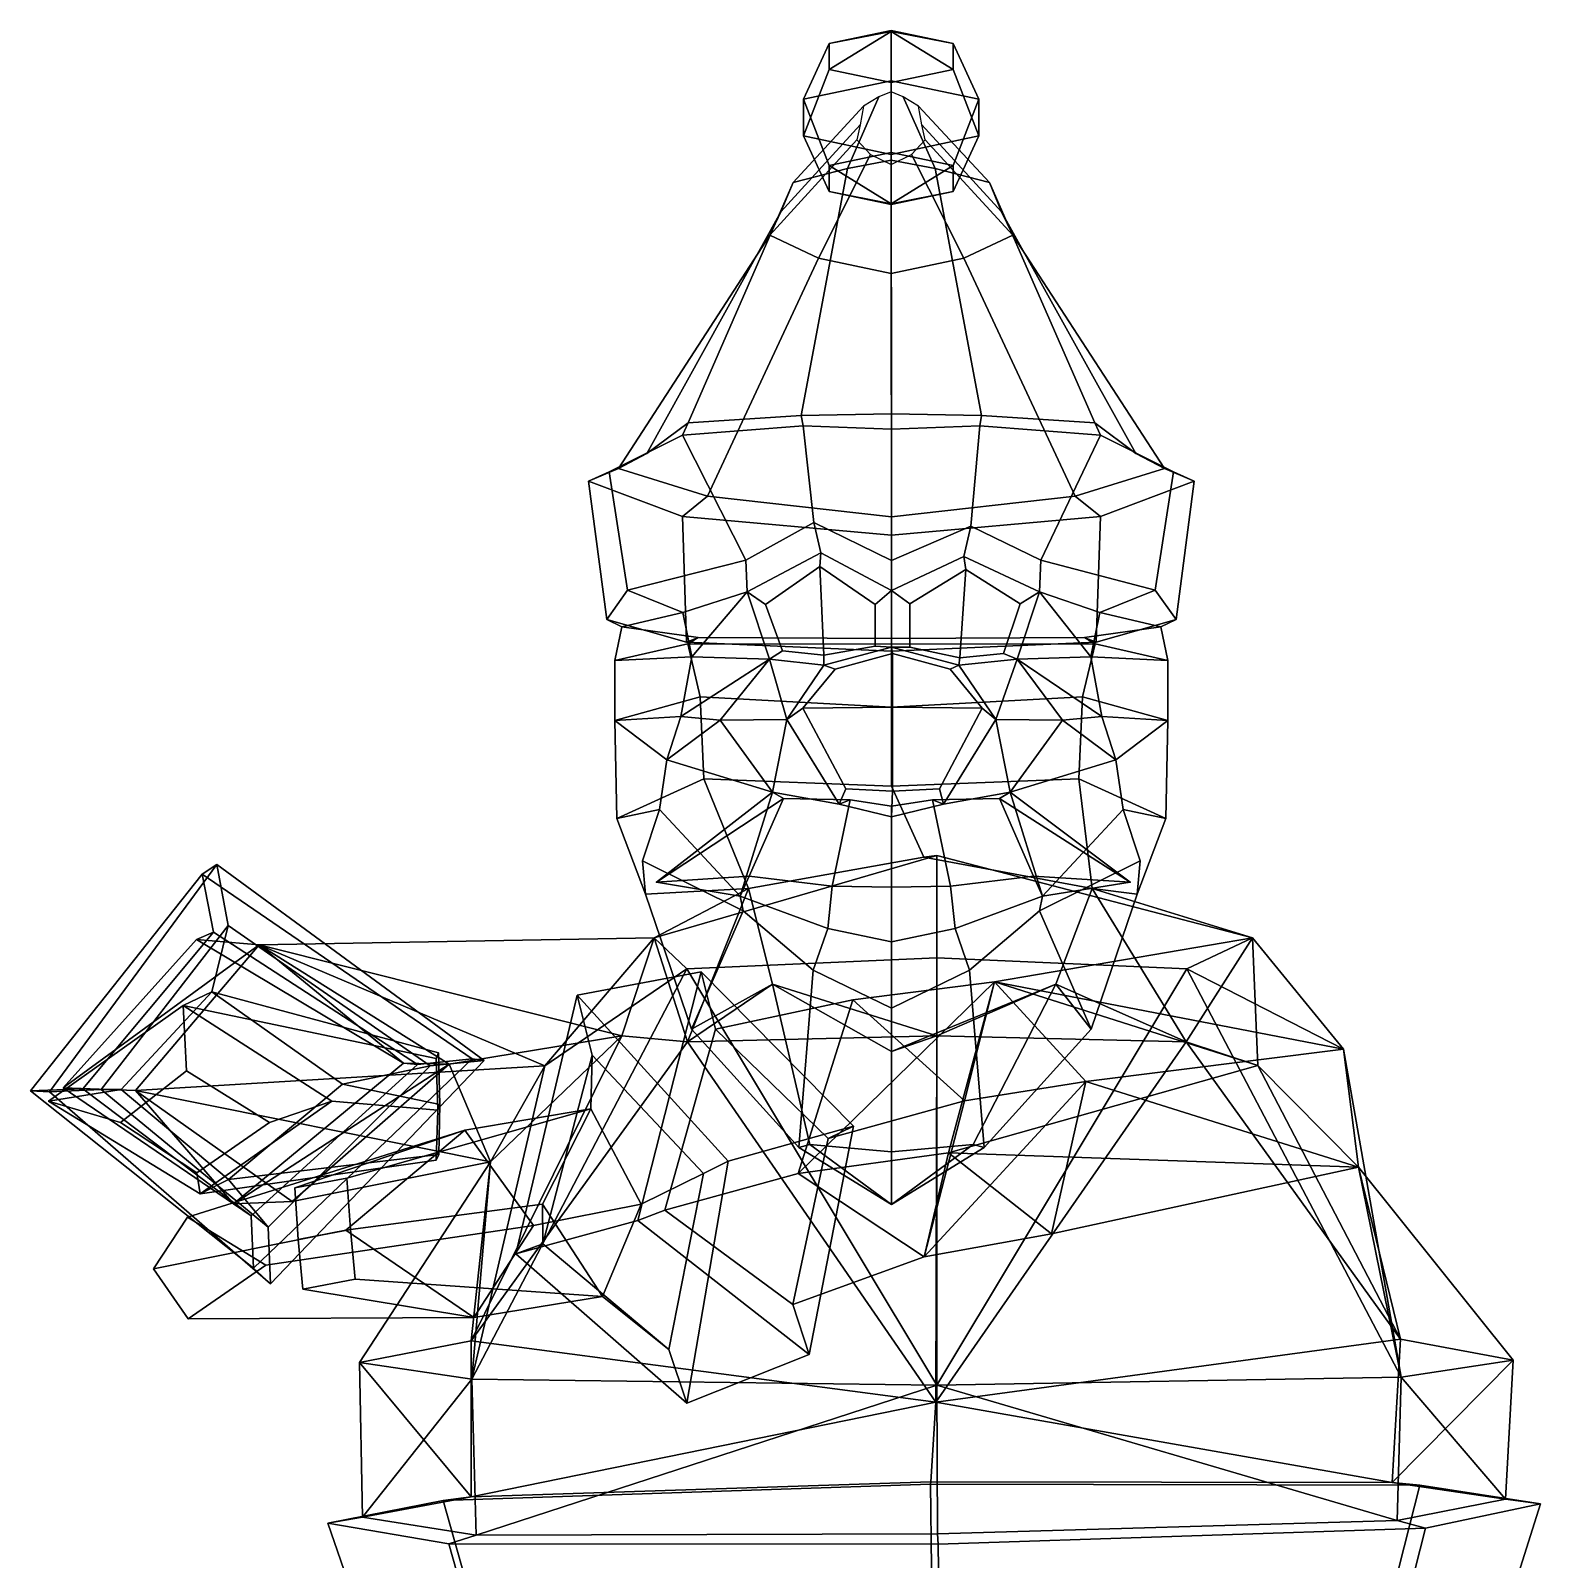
# Model space of a CAD drawing. Extents: x -201 to 131, y -157 to 351.
# Drawn here: x -200.9 to 130.7, y 15.5 to 351.3 of the extents above; entities that cross this region are included whole.
import ezdxf

# ---------------------------------------------------------------- set-up
doc = ezdxf.new("R2010")
doc.units = 0

msp = doc.modelspace()

# ---------------------------------------------------------------- linework, layer by layer
for p in [(-63.409164, 164.310974, 64.423492), (40.597404, 164.310974, 64.423492)]:
    msp.add_point(p)
for points in [[(-25.488331, 348.464966, -41.991802), (-11.879438, 351.322906, -48.887283), (-11.879436, 340.30545, -60.147354), (-31.125336, 336.263733, -50.395737)], [(-11.879445, 339.891113, -21.30551), (-11.879441, 351.151276, -32.798439), (-25.488333, 342.749084, -28.200941)], [(-25.488333, 342.749084, -28.200941), (-11.879441, 351.151276, -32.798439), (-25.488331, 348.464966, -41.991802)], [(-11.879441, 351.151276, -32.798439), (-11.879438, 351.322906, -48.887283), (-25.488331, 348.464966, -41.991802)], [(-11.879445, 339.891113, -21.30551), (1.72948, 342.749054, -28.200937), (-11.879441, 351.151276, -32.798439)], [(-11.879441, 351.151276, -32.798439), (1.729483, 348.464935, -41.991798), (-11.879438, 351.322906, -48.887283)], [(1.72948, 342.749054, -28.200937), (1.729483, 348.464935, -41.991798), (-11.879441, 351.151276, -32.798439)], [(1.729483, 348.464935, -41.991798), (7.366456, 336.263702, -50.395733), (-11.879436, 340.30545, -60.147354), (-11.879438, 351.322906, -48.887283)], [(-31.125341, 328.180206, -30.892441), (-25.488333, 342.749084, -28.200941), (-25.488331, 348.464966, -41.991802), (-31.125336, 336.263733, -50.395737)], [(7.366452, 328.180206, -30.892437), (7.366456, 336.263702, -50.395733), (1.729483, 348.464935, -41.991798), (1.72948, 342.749054, -28.200937)], [(-11.879445, 324.138489, -21.140848), (-11.879445, 339.891113, -21.30551), (-25.488333, 342.749084, -28.200941), (-31.125341, 328.180206, -30.892441)], [(-11.879445, 324.138489, -21.140848), (7.366452, 328.180206, -30.892437), (1.72948, 342.749054, -28.200937), (-11.879445, 339.891113, -21.30551)], [(-25.488329, 321.694824, -53.087181), (-31.125336, 336.263733, -50.395737), (-11.879436, 340.30545, -60.147354), (-11.879436, 324.552795, -59.982666)], [(1.729483, 321.694824, -53.087177), (-11.879436, 324.552795, -59.982666), (-11.879436, 340.30545, -60.147354), (7.366456, 336.263702, -50.395733)], [(-14.584852, 336.736542, -28.826601), (-17.925352, 334.741028, -29.666304), (-33.394466, 317.930786, 23.056122), (-21.464106, 321.035004, 28.182846)], [(-31.125341, 328.180206, -30.892441), (-31.125336, 336.263733, -50.395737), (-25.488329, 321.694824, -53.087181), (-25.488333, 315.978943, -39.296322)], [(-11.88943, 337.901123, -28.336548), (-14.584852, 336.736542, -28.826601), (-21.464106, 321.035004, 28.182846), (-11.837599, 322.846619, 31.174795)], [(-11.88943, 337.901123, -28.336548), (-11.837599, 322.846619, 31.174795), (-2.211092, 321.035004, 28.182848), (-9.194008, 336.736542, -28.826599)], [(-9.194008, 336.736542, -28.826599), (-2.211092, 321.035004, 28.182848), (9.719267, 317.930786, 23.056126), (-5.853508, 334.741028, -29.666302)], [(7.366452, 328.180206, -30.892437), (1.72948, 315.978943, -39.296318), (1.729483, 321.694824, -53.087177), (7.366456, 336.263702, -50.395733)], [(-17.925352, 334.741028, -29.666304), (-18.675369, 330.63089, -31.395788), (-36.073093, 311.537079, 12.49678), (-33.394466, 317.930786, 23.056122)], [(-5.853508, 334.741028, -29.666302), (9.719267, 317.930786, 23.056126), (12.397891, 311.537079, 12.496784), (-5.103493, 330.63089, -31.395786)], [(-18.675369, 330.63089, -31.395788), (-19.362028, 327.315491, -32.790867), (-38.525452, 306.379669, 3.979167), (-36.073093, 311.537079, 12.49678)], [(-5.103493, 330.63089, -31.395786), (12.397891, 311.537079, 12.496784), (14.850254, 306.379639, 3.97917), (-4.416831, 327.315491, -32.790863)], [(-19.362028, 327.315491, -32.790867), (-16.361084, 324.074585, -34.154564), (-27.807789, 301.338135, -4.346993), (-38.525452, 306.379669, 3.979167)], [(-11.879445, 324.138489, -21.140848), (-31.125341, 328.180206, -30.892441), (-25.488333, 315.978943, -39.296322), (-11.879442, 313.121002, -32.40089)], [(-11.879445, 324.138489, -21.140848), (-11.879442, 313.121002, -32.40089), (1.72948, 315.978943, -39.296318), (7.366452, 328.180206, -30.892437)], [(-4.416831, 327.315491, -32.790863), (14.850254, 306.379639, 3.97917), (4.132585, 301.338135, -4.346992), (-7.417779, 324.074585, -34.154564)], [(-11.809602, 267.127869, 73.826027), (-11.837599, 322.846619, 31.174795), (-21.464106, 321.035004, 28.182846), (-31.597864, 266.796631, 66.398346)], [(-16.361084, 324.074585, -34.154564), (-11.889432, 321.891235, -35.073303), (-11.837603, 297.941711, -9.956262), (-27.807789, 301.338135, -4.346993)], [(-11.879448, 313.292603, -48.489685), (-25.488329, 321.694824, -53.087181), (-11.879436, 324.552795, -59.982666)], [(-7.417779, 324.074585, -34.154564), (4.132585, 301.338135, -4.346992), (-11.837603, 297.941711, -9.956262), (-11.889432, 321.891235, -35.073303)], [(-11.879448, 313.292603, -48.489685), (-11.879436, 324.552795, -59.982666), (1.729483, 321.694824, -53.087177)], [(-11.809602, 267.127869, 73.826027), (7.978658, 266.796631, 66.398346), (-2.211092, 321.035004, 28.182848), (-11.837599, 322.846619, 31.174795)], [(-56.458172, 265.153198, 53.5331), (-31.597864, 266.796631, 66.398346), (-21.464106, 321.035004, 28.182846), (-33.394466, 317.930786, 23.056122)], [(-25.488333, 315.978943, -39.296322), (-25.488329, 321.694824, -53.087181), (-11.879448, 313.292603, -48.489685)], [(1.72948, 315.978943, -39.296318), (-11.879448, 313.292603, -48.489685), (1.729483, 321.694824, -53.087177)], [(32.83897, 265.153198, 53.5331), (9.719267, 317.930786, 23.056126), (-2.211092, 321.035004, 28.182848), (7.978658, 266.796631, 66.398346)], [(-65.498703, 258.455688, 26.085913), (-56.458172, 265.153198, 53.5331), (-33.394466, 317.930786, 23.056122), (-36.073093, 311.537079, 12.49678)], [(-11.879442, 313.121002, -32.40089), (-25.488333, 315.978943, -39.296322), (-11.879448, 313.292603, -48.489685)], [(-11.879442, 313.121002, -32.40089), (-11.879448, 313.292603, -48.489685), (1.72948, 315.978943, -39.296318)], [(41.879501, 258.455688, 26.085913), (12.397891, 311.537079, 12.496784), (9.719267, 317.930786, 23.056126), (32.83897, 265.153198, 53.5331)], [(-71.768639, 255.141235, 3.117715), (-65.498703, 258.455688, 26.085913), (-36.073093, 311.537079, 12.49678), (-38.525452, 306.379669, 3.979167)], [(48.149441, 255.141235, 3.117715), (14.850254, 306.379639, 3.97917), (12.397891, 311.537079, 12.496784), (41.879501, 258.455688, 26.085913)], [(-52.180729, 249.062134, -17.621267), (-71.768639, 255.141235, 3.117715), (-38.525452, 306.379669, 3.979167), (-27.807789, 301.338135, -4.346993)], [(28.561522, 249.062134, -17.621267), (4.132585, 301.338135, -4.346992), (14.850254, 306.379639, 3.97917), (48.149441, 255.141235, 3.117715)], [(-11.809602, 244.496796, -36.589684), (-52.180729, 249.062134, -17.621267), (-27.807789, 301.338135, -4.346993), (-11.837603, 297.941711, -9.956262)], [(-11.809602, 244.496796, -36.589684), (-11.837603, 297.941711, -9.956262), (4.132585, 301.338135, -4.346992), (28.561522, 249.062134, -17.621267)], [(-31.2092, 264.539154, 71.303673), (-31.597864, 266.796631, 66.398346), (-56.458172, 265.153198, 53.5331), (-57.700523, 262.47406, 58.144741)], [(-11.809602, 263.790985, 77.419182), (-11.809602, 267.127869, 73.826027), (-31.597864, 266.796631, 66.398346), (-31.2092, 264.539154, 71.303673)], [(-11.809602, 263.790985, 77.419182), (7.589994, 264.539154, 71.303673), (7.978658, 266.796631, 66.398346), (-11.809602, 267.127869, 73.826027)], [(7.589994, 264.539154, 71.303673), (34.081322, 262.47403, 58.144741), (32.83897, 265.153198, 53.5331), (7.978658, 266.796631, 66.398346)], [(-57.700523, 262.47406, 58.144741), (-56.458172, 265.153198, 53.5331), (-65.498703, 258.455688, 26.085913), (-73.797379, 254.399353, 27.495861)], [(-43.79311, 235.016418, 64.397255), (-57.700523, 262.47406, 58.144741), (-73.797379, 254.399353, 27.495861), (-69.750313, 228.444519, 45.837204)], [(-28.852373, 243.262207, 75.511696), (-31.2092, 264.539154, 71.303673), (-57.700523, 262.47406, 58.144741), (-43.79311, 235.016418, 64.397255)], [(-11.809602, 234.933258, 79.73571), (-11.809602, 263.790985, 77.419182), (-31.2092, 264.539154, 71.303673), (-28.852373, 243.262207, 75.511696)], [(-11.809602, 234.933258, 79.73571), (5.636894, 242.457825, 75.582069), (7.589994, 264.539154, 71.303673), (-11.809602, 263.790985, 77.419182)], [(5.636894, 242.457825, 75.582069), (21.045946, 235.016418, 64.397263), (34.081322, 262.47403, 58.144741), (7.589994, 264.539154, 71.303673)], [(21.045946, 235.016418, 64.397263), (46.131119, 228.444519, 45.837204), (50.178177, 254.399353, 27.495861), (34.081322, 262.47403, 58.144741)], [(34.081322, 262.47403, 58.144741), (50.178177, 254.399353, 27.495861), (41.879501, 258.455688, 26.085913), (32.83897, 265.153198, 53.5331)], [(-73.797379, 254.399353, 27.495861), (-65.498703, 258.455688, 26.085913), (-71.768639, 255.141235, 3.117715), (-78.323067, 252.388367, 1.694114)], [(50.178177, 254.399353, 27.495861), (54.703869, 252.388367, 1.694114), (48.149441, 255.141235, 3.117715), (41.879501, 258.455688, 26.085913)], [(-78.323067, 252.388367, 1.694114), (-71.768639, 255.141235, 3.117715), (-52.180729, 249.062134, -17.621267), (-57.709446, 244.610962, -21.055092)], [(-69.750313, 228.444519, 45.837204), (-73.797379, 254.399353, 27.495861), (-78.323067, 252.388367, 1.694114), (-74.32373, 222.005157, 8.5354)], [(-74.32373, 222.005157, 8.5354), (-78.323067, 252.388367, 1.694114), (-57.709446, 244.610962, -21.055092), (-56.814117, 216.997925, -17.278461)], [(54.703869, 252.388367, 1.694114), (34.09024, 244.610962, -21.055092), (28.561522, 249.062134, -17.621267), (48.149441, 255.141235, 3.117715)], [(50.704533, 222.005157, 8.5354), (33.194916, 216.997925, -17.278461), (34.09024, 244.610962, -21.055092), (54.703869, 252.388367, 1.694114)], [(46.131119, 228.444519, 45.837204), (50.704533, 222.005157, 8.5354), (54.703869, 252.388367, 1.694114), (50.178177, 254.399353, 27.495861)], [(-57.709446, 244.610962, -21.055092), (-52.180729, 249.062134, -17.621267), (-11.809602, 244.496796, -36.589684), (-11.809602, 240.498138, -40.809212)], [(34.09024, 244.610962, -21.055092), (-11.809602, 240.498138, -40.809212), (-11.809602, 244.496796, -36.589684), (28.561522, 249.062134, -17.621267)], [(-56.814117, 216.997925, -17.278461), (-57.709446, 244.610962, -21.055092), (-11.809602, 240.498138, -40.809212), (-11.809602, 214.989899, -36.9464)], [(-28.852373, 243.262207, 75.511696), (-43.79311, 235.016418, 64.397255), (-43.500401, 228.083069, 62.897266), (-27.283682, 236.616058, 74.860863)], [(-11.809602, 234.933258, 79.73571), (-28.852373, 243.262207, 75.511696), (-27.283682, 236.616058, 74.860863), (-11.809602, 228.324921, 77.012001)], [(33.194916, 216.997925, -17.278461), (-11.809602, 214.989899, -36.9464), (-11.809602, 240.498138, -40.809212), (34.09024, 244.610962, -21.055092)], [(-11.809602, 234.933258, 79.73571), (-11.809602, 228.324921, 77.012001), (4.068199, 235.809204, 74.874939), (5.636894, 242.457825, 75.582069)], [(5.636894, 242.457825, 75.582069), (4.068199, 235.809204, 74.874939), (20.753233, 228.083069, 62.897266), (21.045946, 235.016418, 64.397263)], [(-27.54253, 233.643494, 72.398056), (-27.283682, 236.616058, 74.860863), (-43.500401, 228.083069, 62.897266), (-39.479664, 225.27478, 62.582481)], [(-27.54253, 233.643494, 72.398056), (-15.394657, 225.271606, 74.024086), (-11.809602, 228.324921, 77.012001), (-27.283682, 236.616058, 74.860863)], [(4.575071, 232.948364, 72.197006), (4.068199, 235.809204, 74.874939), (-11.809602, 228.324921, 77.012001), (-7.77141, 225.390869, 74.204399)], [(4.575071, 232.948364, 72.197006), (16.494417, 225.394287, 60.078987), (20.753233, 228.083069, 62.897266), (4.068199, 235.809204, 74.874939)], [(-57.584778, 223.5065, 46.257702), (-43.500401, 228.083069, 62.897266), (-43.79311, 235.016418, 64.397255), (-69.750313, 228.444519, 45.837204)], [(-26.643173, 214.150391, 70.568527), (-27.54253, 233.643494, 72.398056), (-39.479664, 225.27478, 62.582481), (-35.732662, 215.084961, 65.476303)], [(-15.394657, 225.271606, 74.024086), (-27.54253, 233.643494, 72.398056), (-26.643173, 214.150391, 70.568527), (-15.394657, 216.154358, 74.868286)], [(-7.77141, 225.390869, 74.204399), (-7.77141, 215.886261, 75.246643), (3.258058, 213.538025, 69.938316), (4.575071, 232.948364, 72.197006)], [(3.258058, 213.538025, 69.938316), (12.820382, 214.534058, 63.651596), (16.494417, 225.394287, 60.078987), (4.575071, 232.948364, 72.197006)], [(33.965572, 223.5065, 46.257702), (46.131119, 228.444519, 45.837204), (21.045946, 235.016418, 64.397263), (20.753233, 228.083069, 62.897266)], [(-69.750313, 228.444519, 45.837204), (-74.32373, 222.005157, 8.5354), (-71.018188, 220.342041, 9.341444), (-57.584778, 223.5065, 46.257702)], [(46.131119, 228.444519, 45.837204), (33.965572, 223.5065, 46.257702), (47.398994, 220.342041, 9.341444), (50.704533, 222.005157, 8.5354)], [(-55.612026, 213.804871, 46.584358), (-43.500401, 228.083069, 62.897266), (-57.584778, 223.5065, 46.257702)], [(-38.570133, 213.244263, 66.477646), (-43.500401, 228.083069, 62.897266), (-55.612026, 213.804871, 46.584358)], [(-35.732662, 215.084961, 65.476303), (-39.479664, 225.27478, 62.582481), (-43.500401, 228.083069, 62.897266), (-38.570133, 213.244263, 66.477646)], [(-15.394657, 216.154358, 74.868286), (-11.809602, 215.906921, 78.072685), (-11.809602, 228.324921, 77.012001), (-15.394657, 225.271606, 74.024086)], [(-7.77141, 215.886261, 75.246643), (-7.77141, 225.390869, 74.204399), (-11.809602, 228.324921, 77.012001), (-11.809602, 215.906921, 78.072685)], [(12.820382, 214.534058, 63.651596), (15.822967, 213.244263, 66.477646), (20.753233, 228.083069, 62.897266), (16.494417, 225.394287, 60.078987)], [(15.822967, 213.244263, 66.477646), (31.992819, 213.804871, 46.584358), (20.753233, 228.083069, 62.897266)], [(31.992819, 213.804871, 46.584358), (33.965572, 223.5065, 46.257702), (20.753233, 228.083069, 62.897266)], [(-74.32373, 222.005157, 8.5354), (-56.814117, 216.997925, -17.278461), (-54.227989, 218.046753, -16.971565), (-71.018188, 220.342041, 9.341444)], [(-57.584778, 223.5065, 46.257702), (-71.018188, 220.342041, 9.341444), (-72.522598, 212.988708, 10.390517), (-55.612026, 213.804871, 46.584358)], [(50.704533, 222.005157, 8.5354), (47.398994, 220.342041, 9.341444), (30.608789, 218.046753, -16.971565), (33.194916, 216.997925, -17.278461)], [(33.965572, 223.5065, 46.257702), (31.992819, 213.804871, 46.584358), (48.903397, 212.988708, 10.390517), (47.398994, 220.342041, 9.341444)], [(-72.522598, 212.988708, 10.390517), (-71.018188, 220.342041, 9.341444), (-54.227989, 218.046753, -16.971565), (-56.540352, 216.668091, -19.399124)], [(48.903397, 212.988708, 10.390517), (32.921143, 216.668091, -19.399124), (30.608789, 218.046753, -16.971565), (47.398994, 220.342041, 9.341444)], [(-72.54438, 199.7948, 12.569449), (-72.522598, 212.988708, 10.390517), (-56.540352, 216.668091, -19.399124), (-53.795574, 204.971039, -20.882853)], [(-56.814117, 216.997925, -17.278461), (-11.809602, 214.989899, -36.9464), (-11.809601, 217.820221, -34.130966), (-54.227989, 218.046753, -16.971565)], [(-56.540352, 216.668091, -19.399124), (-54.227989, 218.046753, -16.971565), (-11.809601, 217.820221, -34.130966), (-11.809601, 216.593933, -34.476761)], [(-53.795574, 204.971039, -20.882853), (-56.540352, 216.668091, -19.399124), (-11.809601, 216.593933, -34.476761), (-11.809596, 202.717712, -33.017441)], [(-26.643173, 214.150391, 70.568527), (-35.732662, 215.084961, 65.476303), (-38.570133, 213.244263, 66.477646), (-26.610281, 211.963348, 72.764359)], [(-26.643173, 214.150391, 70.568527), (-26.610281, 211.963348, 72.764359), (-11.809602, 215.906921, 78.072685), (-15.394657, 216.154358, 74.868286)], [(-11.55122, 214.520569, 92.464508), (-11.809602, 215.906921, 78.072685), (-26.610281, 211.963348, 72.764359), (-24.174093, 211.086304, 88.94799)], [(33.194916, 216.997925, -17.278461), (30.608789, 218.046753, -16.971565), (-11.809601, 217.820221, -34.130966), (-11.809602, 214.989899, -36.9464)], [(-11.55122, 214.520569, 92.464508), (1.071652, 211.086304, 88.94799), (2.991076, 211.963348, 72.764359), (-11.809602, 215.906921, 78.072685)], [(3.258058, 213.538025, 69.938316), (-7.77141, 215.886261, 75.246643), (-11.809602, 215.906921, 78.072685), (2.991076, 211.963348, 72.764359)], [(32.921143, 216.668091, -19.399124), (-11.809601, 216.593933, -34.476761), (-11.809601, 217.820221, -34.130966), (30.608789, 218.046753, -16.971565)], [(30.176371, 204.971039, -20.882853), (-11.809596, 202.717712, -33.017441), (-11.809601, 216.593933, -34.476761), (32.921143, 216.668091, -19.399124)], [(48.925182, 199.7948, 12.569449), (30.176371, 204.971039, -20.882853), (32.921143, 216.668091, -19.399124), (48.903397, 212.988708, 10.390517)], [(-55.612026, 213.804871, 46.584358), (-72.522598, 212.988708, 10.390517), (-72.54438, 199.7948, 12.569449), (-58.053795, 200.705688, 46.433182)], [(-58.053795, 200.705688, 46.433182), (-38.570133, 213.244263, 66.477646), (-55.612026, 213.804871, 46.584358)], [(-49.399818, 199.888977, 69.654198), (-38.570133, 213.244263, 66.477646), (-58.053795, 200.705688, 46.433182)], [(-49.399818, 199.888977, 69.654198), (-34.768059, 200.042297, 72.688629), (-38.570133, 213.244263, 66.477646)], [(-34.768059, 200.042297, 72.688629), (-26.610281, 211.963348, 72.764359), (-38.570133, 213.244263, 66.477646)], [(-31.250422, 202.521973, 90.145325), (-24.174093, 211.086304, 88.94799), (-26.610281, 211.963348, 72.764359), (-34.768059, 200.042297, 72.688629)], [(-11.55122, 202.703674, 96.594536), (-11.55122, 214.520569, 92.464508), (-24.174093, 211.086304, 88.94799), (-31.250422, 202.521973, 90.145325)], [(-11.55122, 202.703674, 96.594536), (8.147981, 202.521973, 90.145325), (1.071652, 211.086304, 88.94799), (-11.55122, 214.520569, 92.464508)], [(8.147981, 202.521973, 90.145325), (11.148854, 200.042297, 72.688629), (2.991076, 211.963348, 72.764359), (1.071652, 211.086304, 88.94799)], [(3.258058, 213.538025, 69.938316), (2.991076, 211.963348, 72.764359), (15.822967, 213.244263, 66.477646), (12.820382, 214.534058, 63.651596)], [(11.148854, 200.042297, 72.688629), (15.822967, 213.244263, 66.477646), (2.991076, 211.963348, 72.764359)], [(25.780615, 199.888977, 69.654198), (15.822967, 213.244263, 66.477646), (11.148854, 200.042297, 72.688629)], [(34.434593, 200.705688, 46.433182), (31.992819, 213.804871, 46.584358), (15.822967, 213.244263, 66.477646)], [(25.780615, 199.888977, 69.654198), (34.434593, 200.705688, 46.433182), (15.822967, 213.244263, 66.477646)], [(31.992819, 213.804871, 46.584358), (34.434593, 200.705688, 46.433182), (48.925182, 199.7948, 12.569449), (48.903397, 212.988708, 10.390517)], [(-72.108025, 178.24054, 13.932137), (-72.54438, 199.7948, 12.569449), (-53.795574, 204.971039, -20.882853), (-53.002857, 186.983368, -17.972006)], [(-53.002857, 186.983368, -17.972006), (-53.795574, 204.971039, -20.882853), (-11.809596, 202.717712, -33.017441), (-11.809596, 185.357666, -28.586281)], [(29.383654, 186.983368, -17.972008), (-11.809596, 185.357666, -28.586281), (-11.809596, 202.717712, -33.017441), (30.176371, 204.971039, -20.882853)], [(48.488831, 178.24054, 13.932136), (29.383654, 186.983368, -17.972008), (30.176371, 204.971039, -20.882853), (48.925182, 199.7948, 12.569449)], [(-21.826094, 184.773987, 85.309631), (-31.250422, 202.521973, 90.145325), (-34.768059, 200.042297, 72.688629), (-23.276062, 181.455261, 72.439903)], [(-11.55122, 184.252502, 90.539658), (-11.55122, 202.703674, 96.594536), (-31.250422, 202.521973, 90.145325), (-21.826094, 184.773987, 85.309631)], [(-11.55122, 184.252502, 90.539658), (-1.276345, 184.773987, 85.309631), (8.147981, 202.521973, 90.145325), (-11.55122, 202.703674, 96.594536)], [(-1.276345, 184.773987, 85.309631), (-0.343142, 181.455261, 72.439903), (11.148854, 200.042297, 72.688629), (8.147981, 202.521973, 90.145325)], [(-58.053795, 200.705688, 46.433182), (-72.54438, 199.7948, 12.569449), (-61.119869, 191.182312, 45.876404)], [(-62.725613, 180.252441, 46.055107), (-61.119869, 191.182312, 45.876404), (-72.54438, 199.7948, 12.569449), (-72.108025, 178.24054, 13.932137)], [(-61.119869, 191.182312, 45.876404), (-49.399818, 199.888977, 69.654198), (-58.053795, 200.705688, 46.433182)], [(-37.903198, 184.075623, 66.536766), (-49.399818, 199.888977, 69.654198), (-61.119869, 191.182312, 45.876404)], [(-37.903198, 184.075623, 66.536766), (-34.768059, 200.042297, 72.688629), (-49.399818, 199.888977, 69.654198)], [(-23.276062, 181.455261, 72.439903), (-34.768059, 200.042297, 72.688629), (-37.903198, 184.075623, 66.536766)], [(-0.343142, 181.455261, 72.439903), (14.283994, 184.075623, 66.536766), (11.148854, 200.042297, 72.688629)], [(14.283994, 184.075623, 66.536766), (25.780615, 199.888977, 69.654198), (11.148854, 200.042297, 72.688629)], [(14.283994, 184.075623, 66.536766), (37.500668, 191.182312, 45.876404), (25.780615, 199.888977, 69.654198)], [(37.500668, 191.182312, 45.876404), (34.434593, 200.705688, 46.433182), (25.780615, 199.888977, 69.654198)], [(34.434593, 200.705688, 46.433182), (37.500668, 191.182312, 45.876404), (48.925182, 199.7948, 12.569449)], [(39.106411, 180.252441, 46.055107), (48.488831, 178.24054, 13.932136), (48.925182, 199.7948, 12.569449), (37.500668, 191.182312, 45.876404)], [(-62.725613, 180.252441, 46.055107), (-45.011208, 161.249664, 72.846115), (-37.903198, 184.075623, 66.536766), (-61.119869, 191.182312, 45.876404)], [(39.106411, 180.252441, 46.055107), (37.500668, 191.182312, 45.876404), (14.283994, 184.075623, 66.536766), (21.392002, 161.249664, 72.846115)], [(-65.779488, 161.628876, 18.041248), (-72.108025, 178.24054, 13.932137), (-53.002857, 186.983368, -17.972006), (-43.217606, 162.903748, 19.655516)], [(-43.217606, 162.903748, 19.655516), (-53.002857, 186.983368, -17.972006), (-11.809596, 185.357666, -28.586281), (-4.709378, 169.797241, -0.698811)], [(-11.55122, 184.252502, 90.539658), (-21.826094, 184.773987, 85.309631), (-23.276062, 181.455261, 72.439903), (-11.809602, 178.667908, 78.35939)], [(-11.55122, 184.252502, 90.539658), (-11.809602, 178.667908, 78.35939), (-0.343142, 181.455261, 72.439903), (-1.276345, 184.773987, 85.309631)], [(32.266457, 162.903748, 19.655514), (-4.709378, 169.797241, -0.698811), (-11.809596, 185.357666, -28.586281), (29.383654, 186.983368, -17.972008)], [(42.160282, 161.628876, 18.041248), (32.266457, 162.903748, 19.655514), (29.383654, 186.983368, -17.972008), (48.488831, 178.24054, 13.932136)], [(-35.537006, 182.654968, 80.536987), (-37.903198, 184.075623, 66.536766), (-63.409164, 164.310974, 64.423492)], [(-63.409164, 164.310974, 64.423492), (-37.903198, 184.075623, 66.536766), (-45.011208, 161.249664, 72.846115)], [(-43.01421, 165.606262, 82.931), (-35.537006, 182.654968, 80.536987), (-63.409164, 164.310974, 64.423492)], [(-20.839636, 182.3927, 80.654099), (-35.537006, 182.654968, 80.536987), (-43.01421, 165.606262, 82.931), (-24.800589, 163.414948, 91.598564)], [(-35.537006, 182.654968, 80.536987), (-20.839636, 182.3927, 80.654099), (-23.276062, 181.455261, 72.439903), (-37.903198, 184.075623, 66.536766)], [(-24.800589, 163.414948, 91.598564), (-11.809602, 163.211487, 92.282272), (-11.809602, 180.978699, 83.402664), (-20.839636, 182.3927, 80.654099)], [(-11.809602, 180.978699, 83.402664), (-11.809602, 178.667908, 78.35939), (-23.276062, 181.455261, 72.439903), (-20.839636, 182.3927, 80.654099)], [(1.181384, 163.414948, 91.598564), (-2.779567, 182.3927, 80.654099), (-11.809602, 180.978699, 83.402664), (-11.809602, 163.211487, 92.282272)], [(-11.809602, 180.978699, 83.402664), (-2.779567, 182.3927, 80.654099), (-0.343142, 181.455261, 72.439903), (-11.809602, 178.667908, 78.35939)], [(11.917804, 182.654968, 80.536987), (14.283994, 184.075623, 66.536766), (-0.343142, 181.455261, 72.439903), (-2.779567, 182.3927, 80.654099)], [(-2.779567, 182.3927, 80.654099), (1.181384, 163.414948, 91.598564), (19.395006, 165.606262, 82.931), (11.917804, 182.654968, 80.536987)], [(11.917804, 182.654968, 80.536987), (40.597404, 164.310974, 64.423492), (14.283994, 184.075623, 66.536766)], [(19.395006, 165.606262, 82.931), (40.597404, 164.310974, 64.423492), (11.917804, 182.654968, 80.536987)], [(40.597404, 164.310974, 64.423492), (21.392002, 161.249664, 72.846115), (14.283994, 184.075623, 66.536766)], [(-65.779488, 161.628876, 18.041248), (-66.448837, 168.994354, 49.225388), (-62.725613, 180.252441, 46.055107), (-72.108025, 178.24054, 13.932137)], [(-62.725613, 180.252441, 46.055107), (-66.448837, 168.994354, 49.225388), (-44.328037, 158.027924, 63.83493), (-45.011208, 161.249664, 72.846115)], [(39.106411, 180.252441, 46.055107), (21.392002, 161.249664, 72.846115), (20.708832, 158.027924, 63.83493), (42.829639, 168.994354, 49.225388)], [(42.160282, 161.628876, 18.041248), (48.488831, 178.24054, 13.932136), (39.106411, 180.252441, 46.055107), (42.829639, 168.994354, 49.225388)], [(-196.688202, 118.209839, 191.845795), (-159.947739, 168.153809, 187.363922), (-163.200546, 166.06839, 155.199753), (-200.853867, 118.429047, 158.988297)], [(-196.688202, 118.209839, 191.845795), (-185.371521, 118.737305, 190.661209), (-157.42981, 154.78009, 187.05545), (-159.947739, 168.153809, 187.363922)], [(-103.86631, 125.462799, 148.844452), (-163.200546, 166.06839, 155.199753), (-159.947739, 168.153809, 187.363922), (-101.259804, 125.130493, 181.865005)], [(-101.259804, 125.130493, 181.865005), (-159.947739, 168.153809, 187.363922), (-157.42981, 154.78009, 187.05545), (-113.077293, 123.980225, 183.100021)], [(-44.328037, 158.027924, 63.83493), (-66.448837, 168.994354, 49.225388), (-65.779488, 161.628876, 18.041248), (-55.70142, 131.981415, 34.035675)], [(-1.853932, 170.163757, 4.190407), (-1.857344, 147.683838, -46.917042), (-56.752666, 145.222656, -37.569721), (-63.92345, 152.080994, -1.182365)], [(-1.853932, 170.163757, 4.190407), (-63.92345, 152.080994, -1.182365), (-43.217606, 162.903748, 19.655516), (-4.709378, 169.797241, -0.698811)], [(-4.709378, 169.797241, -0.698811), (32.266457, 162.903748, 19.655514), (67.511131, 152.056122, -3.48307), (-1.853932, 170.163757, 4.190407)], [(-1.853932, 170.163757, 4.190407), (67.511131, 152.056122, -3.48307), (53.064346, 145.222656, -37.569721), (-1.857344, 147.683838, -46.917042)], [(20.708832, 158.027924, 63.83493), (32.082214, 131.981415, 34.035675), (42.160282, 161.628876, 18.041248), (42.829639, 168.994354, 49.225388)], [(-200.853867, 118.429047, 158.988297), (-163.200546, 166.06839, 155.199753), (-160.716919, 153.309753, 154.896912), (-189.363846, 118.923859, 157.785461)], [(-103.86631, 125.462799, 148.844452), (-115.888428, 124.252441, 150.100739), (-160.716919, 153.309753, 154.896912), (-163.200546, 166.06839, 155.199753)], [(-45.011208, 161.249664, 72.846115), (-43.01421, 165.606262, 82.931), (-63.409164, 164.310974, 64.423492)], [(-24.800589, 163.414948, 91.598564), (-43.01421, 165.606262, 82.931), (-45.011208, 161.249664, 72.846115), (-25.802216, 154.115906, 81.69294)], [(1.181384, 163.414948, 91.598564), (2.183011, 154.115906, 81.69294), (21.392002, 161.249664, 72.846115), (19.395006, 165.606262, 82.931)], [(21.392002, 161.249664, 72.846115), (40.597404, 164.310974, 64.423492), (19.395006, 165.606262, 82.931)], [(-55.70142, 131.981415, 34.035675), (-65.779488, 161.628876, 18.041248), (-43.217606, 162.903748, 19.655516), (-37.910141, 141.918457, 43.257301)], [(-63.92345, 152.080994, -1.182365), (-56.614574, 129.198547, 58.128681), (-43.217606, 162.903748, 19.655516)], [(-56.614574, 129.198547, 58.128681), (-37.910141, 141.918457, 43.257301), (-43.217606, 162.903748, 19.655516)], [(-28.98451, 144.964417, 83.740791), (-25.802216, 154.115906, 81.69294), (-45.011208, 161.249664, 72.846115), (-44.328037, 158.027924, 63.83493)], [(-11.809602, 163.211487, 92.282272), (-24.800589, 163.414948, 91.598564), (-25.802216, 154.115906, 81.69294), (-11.809602, 151.149109, 87.164307)], [(-11.809602, 163.211487, 92.282272), (-11.809602, 151.149109, 87.164307), (2.183011, 154.115906, 81.69294), (1.181384, 163.414948, 91.598564)], [(5.365304, 144.964417, 83.740791), (20.708832, 158.027924, 63.83493), (21.392002, 161.249664, 72.846115), (2.183011, 154.115906, 81.69294)], [(32.082214, 131.981415, 34.035675), (24.277317, 141.918457, 43.257301), (32.266457, 162.903748, 19.655514), (42.160282, 161.628876, 18.041248)], [(52.935226, 129.198547, 58.128677), (32.266457, 162.903748, 19.655514), (24.277317, 141.918457, 43.257301)], [(67.511131, 152.056122, -3.48307), (32.266457, 162.903748, 19.655514), (52.935226, 129.198547, 58.128677)], [(-32.169636, 105.979889, 65.78759), (-28.98451, 144.964417, 83.740791), (-44.328037, 158.027924, 63.83493), (-55.70142, 131.981415, 34.035675)], [(8.550431, 105.979889, 65.78759), (32.082214, 131.981415, 34.035675), (20.708832, 158.027924, 63.83493), (5.365304, 144.964417, 83.740791)], [(-180.987946, 118.719543, 181.379776), (-161.039719, 140.22876, 181.48468), (-157.42981, 154.78009, 187.05545), (-185.371521, 118.737305, 190.661209)], [(-132.316788, 119.890442, 181.00267), (-113.077293, 123.980225, 183.100021), (-157.42981, 154.78009, 187.05545), (-161.039719, 140.22876, 181.48468)], [(-189.363846, 118.923859, 157.785461), (-160.716919, 153.309753, 154.896912), (-164.389694, 151.66687, 118.965614), (-193.717789, 119.127258, 121.931709)], [(-193.717789, 119.127258, 121.931709), (-164.389694, 151.66687, 118.965614), (-150.681229, 150.518188, 67.906593)], [(-164.389694, 151.66687, 118.965614), (-160.716919, 153.309753, 154.896912), (-115.888428, 124.252441, 150.100739), (-118.954193, 124.549286, 114.112244)], [(-118.954193, 124.549286, 114.112244), (-150.681229, 150.518188, 67.906593), (-164.389694, 151.66687, 118.965614)], [(-71.00296, 130.541931, 43.837666), (-63.92345, 152.080994, -1.182365), (-150.681229, 150.518188, 67.906593)], [(-87.935013, 123.940002, -28.862188), (-150.681229, 150.518188, 67.906593), (-63.92345, 152.080994, -1.182365)], [(-87.935013, 123.940002, -28.862188), (-63.92345, 152.080994, -1.182365), (-56.752666, 145.222656, -37.569721)], [(-71.00296, 130.541931, 43.837666), (-56.614574, 129.198547, 58.128681), (-63.92345, 152.080994, -1.182365)], [(-11.809602, 136.618927, 90.107002), (-11.809602, 151.149109, 87.164307), (-25.802216, 154.115906, 81.69294), (-28.98451, 144.964417, 83.740791)], [(-11.809602, 136.618927, 90.107002), (5.365304, 144.964417, 83.740791), (2.183011, 154.115906, 81.69294), (-11.809602, 151.149109, 87.164307)], [(68.69574, 124.008453, 21.947975), (10.85288, 142.427856, 64.068962), (67.511131, 152.056122, -3.48307)], [(87.478043, 127.641449, -16.084961), (67.511131, 152.056122, -3.48307), (10.85288, 142.427856, 64.068962)], [(68.69574, 124.008453, 21.947975), (67.511131, 152.056122, -3.48307), (52.935226, 129.198547, 58.128677)], [(87.478043, 127.641449, -16.084961), (53.064346, 145.222656, -37.569721), (67.511131, 152.056122, -3.48307)], [(-193.717789, 119.127258, 121.931709), (-150.681229, 150.518188, 67.906593), (-177.798691, 118.496216, 59.536312)], [(-87.935013, 123.940002, -28.862188), (-177.798691, 118.496216, 59.536312), (-150.681229, 150.518188, 67.906593)], [(-71.00296, 130.541931, 43.837666), (-150.681229, 150.518188, 67.906593), (-108.892593, 124.295013, 83.677261)], [(-118.954193, 124.549286, 114.112244), (-108.892593, 124.295013, 83.677261), (-150.681229, 150.518188, 67.906593)], [(-103.946594, 55.157654, -68.847992), (-56.752666, 145.222656, -37.569721), (-1.860131, 53.833542, -103.086578)], [(-103.946594, 55.157654, -68.847992), (-87.935013, 123.940002, -28.862188), (-56.752666, 145.222656, -37.569721)], [(-67.528893, 90.01152, 81.665085), (-94.259644, 82.634369, 99.784309), (-80.81897, 139.468323, 143.542328), (-53.591759, 144.618225, 126.76075)], [(-47.651203, 103.017548, 181.431503), (-20.158941, 110.727722, 164.646271), (-53.591759, 144.618225, 126.76075), (-80.81897, 139.468323, 143.542328)], [(-67.528893, 90.01152, 81.665085), (-53.591759, 144.618225, 126.76075), (-50.470879, 132.006256, 126.269356), (-61.543766, 92.263351, 91.993774)], [(-1.860131, 53.833542, -103.086578), (-56.752666, 145.222656, -37.569721), (-1.857344, 147.683838, -46.917042)], [(-20.158941, 110.727722, 164.646271), (-25.657442, 107.957458, 154.858307), (-50.470879, 132.006256, 126.269356), (-53.591759, 144.618225, 126.76075)], [(-11.809602, 93.462723, 69.029526), (-11.809602, 136.618927, 90.107002), (-28.98451, 144.964417, 83.740791), (-32.169636, 105.979889, 65.78759)], [(-11.809602, 93.462723, 69.029526), (8.550431, 105.979889, 65.78759), (5.365304, 144.964417, 83.740791), (-11.809602, 136.618927, 90.107002)], [(-1.860131, 53.833542, -103.086578), (-1.857344, 147.683838, -46.917042), (53.064346, 145.222656, -37.569721)], [(100.166664, 55.560501, -68.636246), (-1.860131, 53.833542, -103.086578), (53.064346, 145.222656, -37.569721)], [(100.166664, 55.560501, -68.636246), (53.064346, 145.222656, -37.569721), (87.478043, 127.641449, -16.084961)], [(-1.823221, 130.509552, 65.700401), (-37.910141, 141.918457, 43.257301), (-56.614574, 129.198547, 58.128681)], [(-32.169636, 105.979889, 65.78759), (-55.70142, 131.981415, 34.035675), (-37.910141, 141.918457, 43.257301), (-29.75069, 106.67218, 49.880905)], [(-29.75069, 106.67218, 49.880905), (-37.910141, 141.918457, 43.257301), (-11.809602, 127.074707, 23.937756), (-11.809602, 105.038025, 45.584831)], [(-11.809602, 127.074707, 23.937756), (-37.910141, 141.918457, 43.257301), (-1.823221, 130.509552, 65.700401)], [(-32.266144, 100.310303, 72.430428), (10.85288, 142.427856, 64.068962), (0.748417, 104.87439, 36.415005)], [(-32.266144, 100.310303, 72.430428), (-20.261806, 138.412781, 107.464699), (10.85288, 142.427856, 64.068962)], [(4.249341, 116.279541, 136.39711), (10.85288, 142.427856, 64.068962), (-20.261806, 138.412781, 107.464699)], [(6.131486, 106.67218, 49.880905), (-11.809602, 105.038025, 45.584831), (-11.809602, 127.074707, 23.937756), (24.277317, 141.918457, 43.257301)], [(-11.809602, 127.074707, 23.937756), (-1.823221, 130.509552, 65.700401), (24.277317, 141.918457, 43.257301)], [(-1.823221, 130.509552, 65.700401), (52.935226, 129.198547, 58.128677), (24.277317, 141.918457, 43.257301)], [(68.69574, 124.008453, 21.947975), (0.748417, 104.87439, 36.415005), (10.85288, 142.427856, 64.068962)], [(4.249341, 116.279541, 136.39711), (30.912558, 120.508789, 90.873802), (10.85288, 142.427856, 64.068962)], [(8.550431, 105.979889, 65.78759), (6.131486, 106.67218, 49.880905), (24.277317, 141.918457, 43.257301), (32.082214, 131.981415, 34.035675)], [(87.478043, 127.641449, -16.084961), (10.85288, 142.427856, 64.068962), (30.912558, 120.508789, 90.873802)], [(-196.932114, 116.19812, 215.259277), (-167.376404, 137.236328, 217.080811), (-161.039719, 140.22876, 181.48468), (-180.987946, 118.719543, 181.379776)], [(-111.815933, 125.565552, 234.032364), (-111.258217, 126.812683, 221.163956), (-161.039719, 140.22876, 181.48468), (-167.376404, 137.236328, 217.080811)], [(-110.965134, 115.453827, 220.911636), (-132.316788, 119.890442, 181.00267), (-161.039719, 140.22876, 181.48468), (-111.258217, 126.812683, 221.163956)], [(-94.259644, 82.634369, 99.784309), (-88.389595, 84.884735, 109.932205), (-77.507988, 126.2724, 143.099579), (-80.81897, 139.468323, 143.542328)], [(-47.651203, 103.017548, 181.431503), (-80.81897, 139.468323, 143.542328), (-77.507988, 126.2724, 143.099579), (-53.080173, 100.326538, 171.786133)], [(-20.261806, 138.412781, 107.464699), (-32.266144, 100.310303, 72.430428), (-61.543766, 92.263351, 91.993774), (-50.470879, 132.006256, 126.269356)], [(-25.657442, 107.957458, 154.858307), (4.249341, 116.279541, 136.39711), (-20.261806, 138.412781, 107.464699), (-50.470879, 132.006256, 126.269356)], [(-181.124435, 111.483032, 272.977966), (-166.635117, 122.870636, 284.637207), (-167.376404, 137.236328, 217.080811), (-196.932114, 116.19812, 215.259277)], [(-148.414093, 111.483032, 285.417664), (-134.675766, 116.19812, 232.597244), (-167.376404, 137.236328, 217.080811), (-166.635117, 122.870636, 284.637207)], [(-111.3993, 114.204926, 233.803574), (-111.815933, 125.565552, 234.032364), (-167.376404, 137.236328, 217.080811), (-134.675766, 116.19812, 232.597244)], [(-99.874977, 102.845474, 10.916637), (-71.00296, 130.541931, 43.837666), (-108.892593, 124.295013, 83.677261)], [(-104.082916, 63.521774, 85.377815), (-71.00296, 130.541931, 43.837666), (-99.874977, 102.845474, 10.916637)], [(-104.082916, 63.521774, 85.377815), (-56.614574, 129.198547, 58.128681), (-71.00296, 130.541931, 43.837666)], [(-2.029127, 50.078278, 115.402924), (-56.614574, 129.198547, 58.128681), (-104.082916, 63.521774, 85.377815)], [(-2.029127, 50.078278, 115.402924), (-1.823221, 130.509552, 65.700401), (-56.614574, 129.198547, 58.128681)], [(-2.029127, 50.078278, 115.402924), (52.935226, 129.198547, 58.128677), (-1.823221, 130.509552, 65.700401)], [(-2.029127, 50.078278, 115.402924), (100.030342, 63.924622, 85.589561), (52.935226, 129.198547, 58.128677)], [(90.762634, 101.722443, 9.271604), (87.478043, 127.641449, -16.084961), (30.912558, 120.508789, 90.873802)], [(100.030342, 63.924622, 85.589561), (68.69574, 124.008453, 21.947975), (52.935226, 129.198547, 58.128677)], [(100.166664, 55.560501, -68.636246), (87.478043, 127.641449, -16.084961), (90.762634, 101.722443, 9.271604)], [(-118.954193, 124.549286, 114.112244), (-115.888428, 124.252441, 150.100739), (-152.382599, 91.029526, 153.815781), (-156.291901, 93.665848, 117.923515)], [(-156.291901, 93.665848, 117.923515), (-108.892593, 124.295013, 83.677261), (-118.954193, 124.549286, 114.112244)], [(-156.291901, 93.665848, 117.923515), (-143.400406, 94.177582, 72.621811), (-108.892593, 124.295013, 83.677261)], [(-151.886627, 79.479248, 153.725311), (-152.382599, 91.029526, 153.815781), (-115.888428, 124.252441, 150.100739), (-103.86631, 125.462799, 148.844452)], [(-151.886627, 79.479248, 153.725311), (-103.86631, 125.462799, 148.844452), (-101.259804, 125.130493, 181.865005), (-148.149567, 76.072174, 187.520004)], [(-148.149567, 76.072174, 187.520004), (-101.259804, 125.130493, 181.865005), (-113.077293, 123.980225, 183.100021), (-148.700836, 88.546661, 187.619339)], [(-143.400406, 94.177582, 72.621811), (-99.874977, 102.845474, 10.916637), (-108.892593, 124.295013, 83.677261)], [(-111.3993, 114.204926, 233.803574), (-110.965134, 115.453827, 220.911636), (-111.258217, 126.812683, 221.163956), (-111.815933, 125.565552, 234.032364)], [(-88.426178, 93.542908, 130.757828), (-77.82016, 114.477203, 157.050674), (-77.507988, 126.2724, 143.099579), (-88.389595, 84.884735, 109.932205)], [(-66.758385, 93.542908, 174.51474), (-53.080173, 100.326538, 171.786133), (-77.507988, 126.2724, 143.099579), (-77.82016, 114.477203, 157.050674)], [(-164.314865, 100.476593, 284.961121), (-148.414093, 111.483032, 285.417664), (-166.635117, 122.870636, 284.637207), (-181.124435, 111.483032, 272.977966)], [(-99.874977, 102.845474, 10.916637), (-177.798691, 118.496216, 59.536312), (-87.935013, 123.940002, -28.862188)], [(-157.40596, 98.973145, 181.078873), (-148.700836, 88.546661, 187.619339), (-113.077293, 123.980225, 183.100021), (-132.316788, 119.890442, 181.00267)], [(-103.946594, 55.157654, -68.847992), (-99.874977, 102.845474, 10.916637), (-87.935013, 123.940002, -28.862188)], [(90.762634, 101.722443, 9.271604), (0.748417, 104.87439, 36.415005), (68.69574, 124.008453, 21.947975)], [(100.030342, 63.924622, 85.589561), (90.762634, 101.722443, 9.271604), (68.69574, 124.008453, 21.947975)], [(-151.886627, 79.479248, 153.725311), (-200.853867, 118.429047, 158.988297), (-189.363846, 118.923859, 157.785461), (-152.382599, 91.029526, 153.815781)], [(-151.886627, 79.479248, 153.725311), (-148.149567, 76.072174, 187.520004), (-196.688202, 118.209839, 191.845795), (-200.853867, 118.429047, 158.988297)], [(-163.634583, 95.87236, 216.13446), (-196.932114, 116.19812, 215.259277), (-180.987946, 118.719543, 181.379776), (-157.40596, 98.973145, 181.078873)], [(-148.149567, 76.072174, 187.520004), (-148.700836, 88.546661, 187.619339), (-185.371521, 118.737305, 190.661209), (-196.688202, 118.209839, 191.845795)], [(-156.291901, 93.665848, 117.923515), (-152.382599, 91.029526, 153.815781), (-189.363846, 118.923859, 157.785461), (-193.717789, 119.127258, 121.931709)], [(-156.291901, 93.665848, 117.923515), (-193.717789, 119.127258, 121.931709), (-177.798691, 118.496216, 59.536312)], [(-157.40596, 98.973145, 181.078873), (-180.987946, 118.719543, 181.379776), (-185.371521, 118.737305, 190.661209), (-148.700836, 88.546661, 187.619339)], [(-143.400406, 94.177582, 72.621811), (-177.798691, 118.496216, 59.536312), (-99.874977, 102.845474, 10.916637)], [(-156.291901, 93.665848, 117.923515), (-177.798691, 118.496216, 59.536312), (-143.400406, 94.177582, 72.621811)], [(-111.21373, 104.47995, 220.698318), (-157.40596, 98.973145, 181.078873), (-132.316788, 119.890442, 181.00267), (-110.965134, 115.453827, 220.911636)], [(-4.592291, 81.97673, 107.933304), (23.347614, 87.016922, 68.60424), (30.912558, 120.508789, 90.873802)], [(-4.592291, 81.97673, 107.933304), (30.912558, 120.508789, 90.873802), (4.249341, 116.279541, 136.39711)], [(23.347614, 87.016922, 68.60424), (90.762634, 101.722443, 9.271604), (30.912558, 120.508789, 90.873802)], [(-164.314865, 100.476593, 284.961121), (-181.124435, 111.483032, 272.977966), (-196.932114, 116.19812, 215.259277), (-163.634583, 95.87236, 216.13446)], [(-164.314865, 100.476593, 284.961121), (-163.634583, 95.87236, 216.13446), (-134.675766, 116.19812, 232.597244), (-148.414093, 111.483032, 285.417664)], [(-111.761711, 103.229019, 233.606613), (-111.3993, 114.204926, 233.803574), (-134.675766, 116.19812, 232.597244), (-163.634583, 95.87236, 216.13446)], [(-142.814285, 97.155487, 130.849503), (-105.476105, 109.836945, 175.071304), (-77.82016, 114.477203, 157.050674), (-131.396744, 99.31076, 125.152435)], [(-130.566132, 87.999023, 124.425682), (-131.396744, 99.31076, 125.152435), (-77.82016, 114.477203, 157.050674), (-88.426178, 93.542908, 130.757828)], [(-111.761711, 103.229019, 233.606613), (-111.21373, 104.47995, 220.698318), (-110.965134, 115.453827, 220.911636), (-111.3993, 114.204926, 233.803574)], [(-90.442291, 88.895966, 200.662796), (-66.758385, 93.542908, 174.51474), (-77.82016, 114.477203, 157.050674), (-105.476105, 109.836945, 175.071304)], [(-4.592291, 81.97673, 107.933304), (4.249341, 116.279541, 136.39711), (-25.657442, 107.957458, 154.858307), (-33.477791, 71.508011, 127.078041)], [(-173.826813, 79.37146, 184.702469), (-166.414856, 90.733734, 201.383392), (-105.476105, 109.836945, 175.071304), (-131.60025, 87.847809, 150.849319)], [(-149.168015, 80.157593, 209.522568), (-90.442291, 88.895966, 200.662796), (-105.476105, 109.836945, 175.071304), (-166.414856, 90.733734, 201.383392)], [(-142.055328, 85.840668, 130.019424), (-131.60025, 87.847809, 150.849319), (-105.476105, 109.836945, 175.071304), (-142.814285, 97.155487, 130.849503)], [(-29.83913, 60.583511, 128.116486), (-20.158941, 110.727722, 164.646271), (-47.651203, 103.017548, 181.431503), (-56.759781, 49.84552, 146.217026)], [(-29.83913, 60.583511, 128.116486), (-33.477791, 71.508011, 127.078041), (-25.657442, 107.957458, 154.858307), (-20.158941, 110.727722, 164.646271)], [(-111.761711, 103.229019, 233.606613), (-163.634583, 95.87236, 216.13446), (-157.40596, 98.973145, 181.078873), (-111.21373, 104.47995, 220.698318)], [(-4.592291, 81.97673, 107.933304), (-32.266144, 100.310303, 72.430428), (0.748417, 104.87439, 36.415005)], [(-11.809602, 93.462723, 69.029526), (-32.169636, 105.979889, 65.78759), (-29.75069, 106.67218, 49.880905)], [(-11.809602, 93.462723, 69.029526), (-29.75069, 106.67218, 49.880905), (-11.809602, 105.038025, 45.584831)], [(-11.809602, 93.462723, 69.029526), (-11.809602, 105.038025, 45.584831), (6.131486, 106.67218, 49.880905)], [(-11.809602, 93.462723, 69.029526), (6.131486, 106.67218, 49.880905), (8.550431, 105.979889, 65.78759)], [(-4.592291, 81.97673, 107.933304), (0.748417, 104.87439, 36.415005), (23.347614, 87.016922, 68.60424)], [(23.347614, 87.016922, 68.60424), (0.748417, 104.87439, 36.415005), (90.762634, 101.722443, 9.271604)], [(-104.082916, 63.521774, 85.377815), (-99.874977, 102.845474, 10.916637), (-128.608688, 58.824081, -0.373166)], [(-128.608688, 58.824081, -0.373166), (-99.874977, 102.845474, 10.916637), (-103.946594, 55.157654, -68.847992)], [(-56.759781, 49.84552, 146.217026), (-47.651203, 103.017548, 181.431503), (-53.080173, 100.326538, 171.786133), (-60.682335, 61.648529, 145.108688)], [(100.030342, 63.924622, 85.589561), (124.707657, 59.324036, -0.110379), (90.762634, 101.722443, 9.271604)], [(124.707657, 59.324036, -0.110379), (100.166664, 55.560501, -68.636246), (90.762634, 101.722443, 9.271604)], [(-142.055328, 85.840668, 130.019424), (-142.814285, 97.155487, 130.849503), (-131.396744, 99.31076, 125.152435), (-130.566132, 87.999023, 124.425682)], [(-75.268051, 73.308655, 152.919205), (-60.682335, 61.648529, 145.108688), (-53.080173, 100.326538, 171.786133), (-66.758385, 93.542908, 174.51474)], [(-32.266144, 100.310303, 72.430428), (-4.592291, 81.97673, 107.933304), (-33.477791, 71.508011, 127.078041), (-61.543766, 92.263351, 91.993774)], [(-166.235413, 68.379547, 198.692932), (-149.168015, 80.157593, 209.522568), (-166.414856, 90.733734, 201.383392), (-173.826813, 79.37146, 184.702469)], [(-129.574753, 77.067017, 124.221535), (-130.566132, 87.999023, 124.425682), (-88.426178, 93.542908, 130.757828), (-75.268051, 73.308655, 152.919205)], [(-103.51577, 68.654205, 169.971054), (-75.268051, 73.308655, 152.919205), (-66.758385, 93.542908, 174.51474), (-90.442291, 88.895966, 200.662796)], [(-75.268051, 73.308655, 152.919205), (-88.426178, 93.542908, 130.757828), (-88.389595, 84.884735, 109.932205), (-60.682335, 61.648529, 145.108688)], [(-29.83913, 60.583511, 128.116486), (-67.528893, 90.01152, 81.665085), (-61.543766, 92.263351, 91.993774), (-33.477791, 71.508011, 127.078041)], [(-166.235413, 68.379547, 198.692932), (-173.826813, 79.37146, 184.702469), (-131.60025, 87.847809, 150.849319), (-103.51577, 68.654205, 169.971054)], [(-166.235413, 68.379547, 198.692932), (-103.51577, 68.654205, 169.971054), (-90.442291, 88.895966, 200.662796), (-149.168015, 80.157593, 209.522568)], [(-141.032349, 74.905167, 129.925797), (-142.055328, 85.840668, 130.019424), (-130.566132, 87.999023, 124.425682), (-129.574753, 77.067017, 124.221535)], [(-141.032349, 74.905167, 129.925797), (-103.51577, 68.654205, 169.971054), (-131.60025, 87.847809, 150.849319), (-142.055328, 85.840668, 130.019424)], [(-29.83913, 60.583511, 128.116486), (-56.759781, 49.84552, 146.217026), (-94.259644, 82.634369, 99.784309), (-67.528893, 90.01152, 81.665085)], [(-56.759781, 49.84552, 146.217026), (-60.682335, 61.648529, 145.108688), (-88.389595, 84.884735, 109.932205), (-94.259644, 82.634369, 99.784309)], [(-141.032349, 74.905167, 129.925797), (-129.574753, 77.067017, 124.221535), (-75.268051, 73.308655, 152.919205), (-103.51577, 68.654205, 169.971054)], [(98.168251, 32.468613, 74.615555), (100.030342, 63.924622, 85.589561), (-2.029127, 50.078278, 115.402924)], [(98.168251, 32.468613, 74.615555), (124.707657, 59.324036, -0.110379), (100.030342, 63.924622, 85.589561)], [(-104.102158, 29.274597, 72.936699), (-104.082916, 63.521774, 85.377815), (-128.608688, 58.824081, -0.373166)], [(-104.102158, 29.274597, 72.936699), (-2.029127, 50.078278, 115.402924), (-104.082916, 63.521774, 85.377815)], [(-104.102158, 29.274597, 72.936699), (-128.608688, 58.824081, -0.373166), (-127.957214, 24.814987, -2.461564)], [(-127.957214, 24.814987, -2.461564), (-128.608688, 58.824081, -0.373166), (-103.946594, 55.157654, -68.847992)], [(98.168251, 32.468613, 74.615555), (123.086815, 28.779175, -0.377883), (124.707657, 59.324036, -0.110379)], [(123.086815, 28.779175, -0.377883), (100.166664, 55.560501, -68.636246), (124.707657, 59.324036, -0.110379)], [(-127.957214, 24.814987, -2.461564), (-103.946594, 55.157654, -68.847992), (-103.009117, 20.899185, -81.632561)], [(-103.009117, 20.899185, -81.632561), (-103.946594, 55.157654, -68.847992), (-1.860131, 53.833542, -103.086578)], [(-103.009117, 20.899185, -81.632561), (-1.860131, 53.833542, -103.086578), (-1.705932, 21.137039, -110.948814)], [(99.261284, 24.093201, -79.953705), (-1.860131, 53.833542, -103.086578), (100.166664, 55.560501, -68.636246)], [(99.261284, 24.093201, -79.953705), (-1.705932, 21.137039, -110.948814), (-1.860131, 53.833542, -103.086578)], [(123.086815, 28.779175, -0.377883), (99.261284, 24.093201, -79.953705), (100.166664, 55.560501, -68.636246)], [(-104.102158, 29.274597, 72.936699), (-3.18078, 32.558807, 103.919876), (-2.029127, 50.078278, 115.402924)], [(98.168251, 32.468613, 74.615555), (-2.029127, 50.078278, 115.402924), (-3.18078, 32.558807, 103.919876)], [(-3.252984, 32.043457, 116.195862), (-3.18078, 32.558807, 103.919876), (-104.102158, 29.274597, 72.936699), (-110.246872, 28.460922, 81.244255)], [(-2.555839, -22.860168, 113.408821), (-3.252984, 32.043457, 116.195862), (-110.246872, 28.460922, 81.244255), (-95.111206, -25.251648, 78.62603)], [(-3.252984, 32.043457, 116.195862), (104.223709, 31.847595, 83.024376), (98.168251, 32.468613, 74.615555), (-3.18078, 32.558807, 103.919876)], [(-2.555839, -22.860168, 113.408821), (90.457886, -22.32135, 80.16626), (104.223709, 31.847595, 83.024376), (-3.252984, 32.043457, 116.195862)], [(104.223709, 31.847595, 83.024376), (90.457886, -22.32135, 80.16626), (113.581184, -26.496201, -3.260326), (130.726822, 27.72612, -0.374163)], [(130.726822, 27.72612, -0.374163), (123.086815, 28.779175, -0.377883), (98.168251, 32.468613, 74.615555), (104.223709, 31.847595, 83.024376)], [(-135.567429, 23.521118, -2.584421), (-110.246872, 28.460922, 81.244255), (-104.102158, 29.274597, 72.936699), (-127.957214, 24.814987, -2.461564)], [(-110.246872, 28.460922, 81.244255), (-135.567429, 23.521118, -2.584421), (-117.051949, -30.138084, -5.174594), (-95.111206, -25.251648, 78.62603)], [(113.581184, -26.496201, -3.260326), (91.693024, -31.785568, -94.496994), (105.458847, 22.383377, -91.638878), (130.726822, 27.72612, -0.374163)], [(105.458847, 22.383377, -91.638878), (99.261284, 24.093201, -79.953705), (123.086815, 28.779175, -0.377883), (130.726822, 27.72612, -0.374163)], [(-109.011742, 18.996704, -93.418999), (-135.567429, 23.521118, -2.584421), (-127.957214, 24.814987, -2.461564), (-103.009117, 20.899185, -81.632561)], [(-117.051949, -30.138084, -5.174594), (-135.567429, 23.521118, -2.584421), (-109.011742, 18.996704, -93.418999), (-93.876068, -34.715851, -96.037224)], [(105.458847, 22.383377, -91.638878), (-1.537186, 18.89415, -126.586639), (-1.705932, 21.137039, -110.948814), (99.261284, 24.093201, -79.953705)], [(-109.011742, 18.996704, -93.418999), (-103.009117, 20.899185, -81.632561), (-1.705932, 21.137039, -110.948814), (-1.537186, 18.89415, -126.586639)], [(91.693024, -31.785568, -94.496994), (-0.839005, -36.015427, -129.373108), (-1.537186, 18.89415, -126.586639), (105.458847, 22.383377, -91.638878)], [(-93.876068, -34.715851, -96.037224), (-109.011742, 18.996704, -93.418999), (-1.537186, 18.89415, -126.586639), (-0.839005, -36.015427, -129.373108)]]:
    msp.add_3dface(points)

doc.saveas('drawing.dxf')
